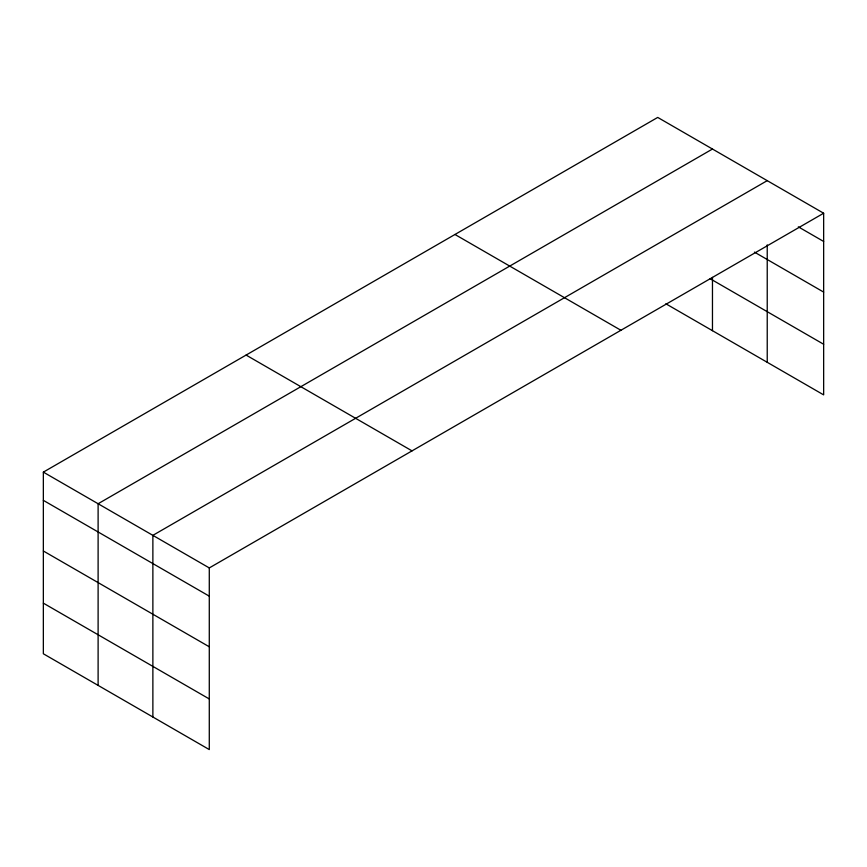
<?xml version="1.0" encoding="UTF-8"?>
<svg xmlns="http://www.w3.org/2000/svg" width="867" height="867" viewBox="0 0 867 867"><rect width="100%" height="100%" fill="white"/><g stroke="black" fill="none" stroke-linecap="round" stroke-linejoin="round"><path stroke-width="1.3" d="M823.65 213.228L657.717 117.424L43.35 472.125L43.35 653.772L209.283 749.576L209.283 567.928L823.65 213.228L823.65 394.875L665.867 303.786M767.23 244.862L767.23 362.308M712.468 149.037L98.112 503.738L98.112 685.385M767.23 180.65L152.874 535.351L152.874 716.998M798.323 226.84L823.65 241.46M754.42 252.113L823.65 292.092M710.138 278.719L823.65 344.253M454.969 234.48L620.913 330.273M246.087 355.069L412.031 450.873M43.35 472.125L209.283 567.928M43.35 500.357L209.283 596.16M43.35 550.989L209.283 646.793M43.35 603.15L209.283 698.954M712.468 277.386L712.468 330.685"/></g></svg>
